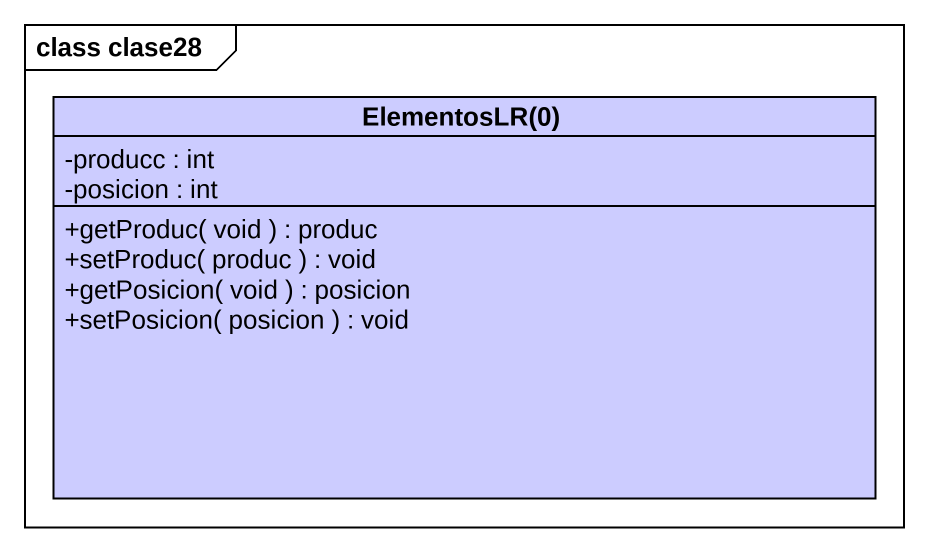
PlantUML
@startuml
mainframe class clase28
hide circle
hide empty members
skinparam classAttributeIconSize 0
class "ElementosLR(0)" as ElementosLR_0 #CCCCFF {
  -producc : int
  -posicion : int
  +getProduc( void ) : produc
  +setProduc( produc ) : void
  +getPosicion( void ) : posicion
  +setPosicion( posicion ) : void
}
@enduml
